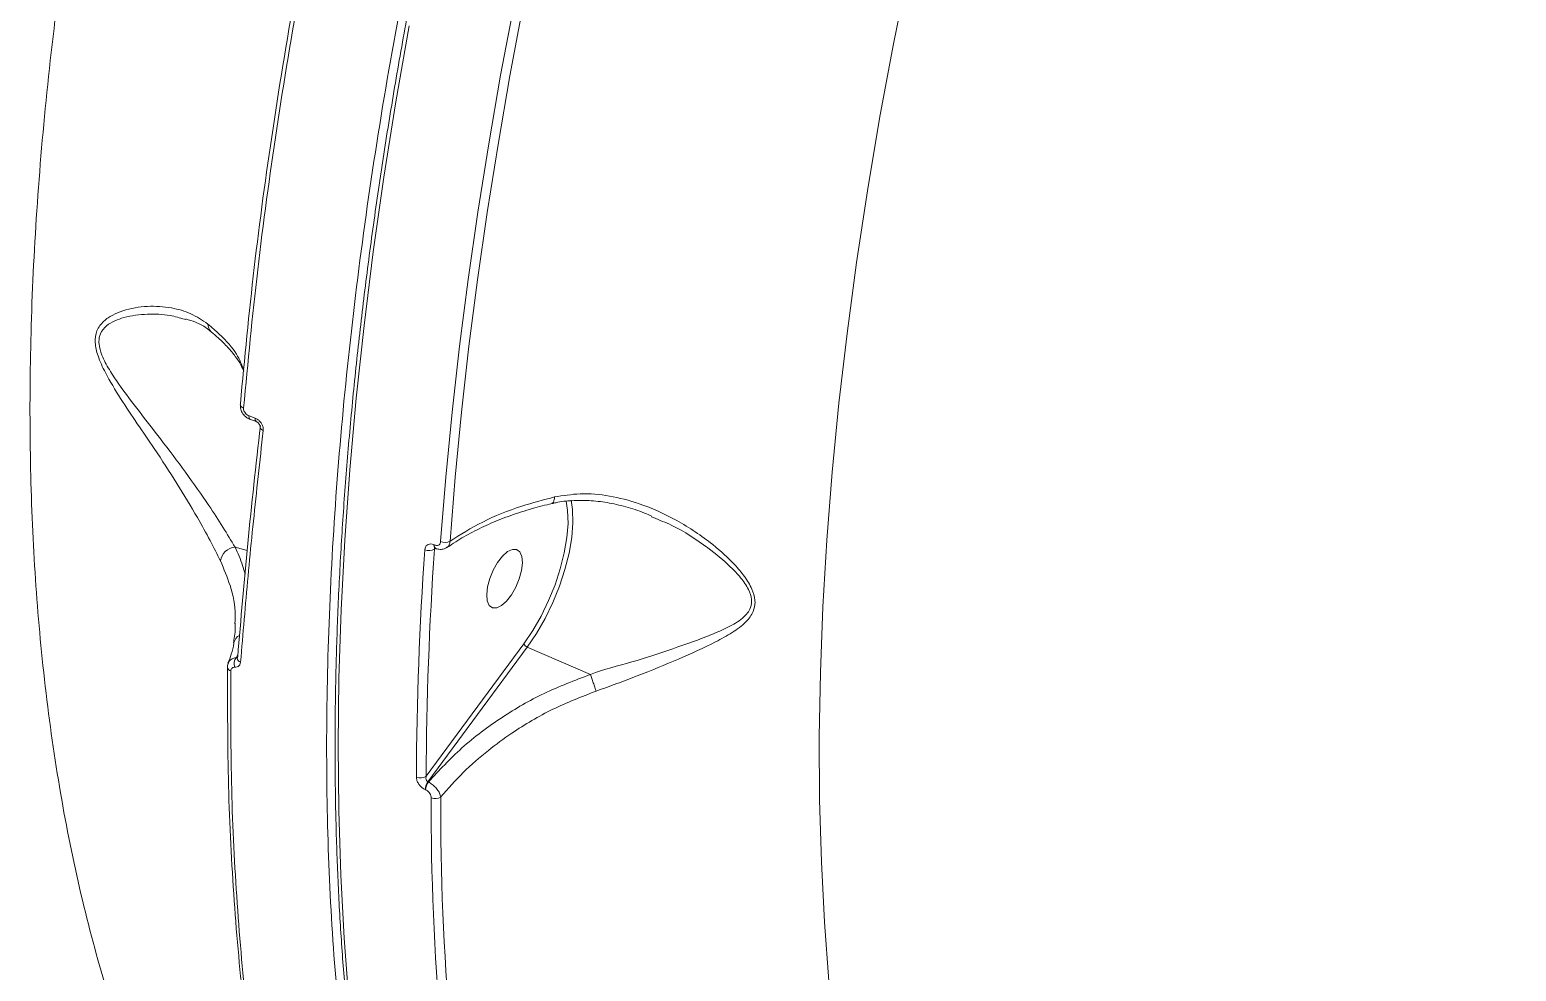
# Model space of a CAD drawing. Header units: millimetres. Extents: x -7151 to 6134, y -5040 to 5562.
# Drawn here: x -1513 to -1301.5, y 2452.3 to 2586.3 of the extents above; entities that cross this region are included whole.
import ezdxf

# ---------------------------------------------------------------- set-up
doc = ezdxf.new("R2010")
doc.units = ezdxf.units.MM
doc.layers.add('DIKOM_ОБЪЕКТ', color=7, linetype='Continuous')

msp = doc.modelspace()

# ---------------------------------------------------------------- linework, layer by layer
at = {"layer": 'DIKOM_ОБЪЕКТ', "color": 7, "linetype": 'Continuous', "lineweight": 15}
for p, q in [((-1490.842, 2545.035), (-1491.012, 2545.079)), ((-1481.832, 2531.323), (-1480.968, 2531.007)), ((-1424.298, 2516.849), (-1424.557, 2516.959)), ((-1455.514, 2512.985), (-1455.469, 2512.965)), ((-1483.83, 2512.639), (-1482.101, 2512.167)), ((-1455.306, 2512.488), (-1455.451, 2512.368)), ((-1455.35, 2512.507), (-1455.304, 2512.487)), ((-1483.856, 2501.71), (-1483.849, 2501.852)), ((-1456.629, 2480.062), (-1442.752, 2498.882)), ((-1442.254, 2498.413), (-1456.387, 2479.246)), ((-1433.269, 2494.522), (-1442.254, 2498.413)), ((-1483.425, 2497.344), (-1483.669, 2496.903)), ((-1456.387, 2479.246), (-1456.321, 2479.217)), ((-1456.717, 2478.113), (-1456.782, 2478.141))]:
    msp.add_line(p, q, dxfattribs=at)
at = {"layer": 'DIKOM_ОБЪЕКТ', "color": 7, "linetype": 'Continuous', "lineweight": 15, "flags": 128}
for points in [[(-1388.053, 2594.569), (-1390.179, 2584.066), (-1392.113, 2573.654), (-1393.855, 2563.345), (-1395.402, 2553.146), (-1396.754, 2543.067), (-1397.908, 2533.119), (-1398.865, 2523.309), (-1399.622, 2513.648), (-1400.18, 2504.144), (-1400.538, 2494.806), (-1400.695, 2485.643), (-1400.651, 2476.663), (-1400.407, 2467.874), (-1399.962, 2459.286), (-1399.318, 2450.905)], [(-1454.58, 2513.435), (-1453.841, 2522.588), (-1452.941, 2531.862), (-1451.879, 2541.25), (-1450.657, 2550.745), (-1449.275, 2560.34), (-1447.735, 2570.03), (-1446.037, 2579.808), (-1444.183, 2589.666)], [(-1442.862, 2589.547), (-1444.713, 2579.711), (-1446.407, 2569.954), (-1447.944, 2560.286), (-1449.322, 2550.711), (-1450.542, 2541.237), (-1451.601, 2531.871), (-1452.499, 2522.617), (-1453.236, 2513.484)], [(-1459.059, 2586.828), (-1460.951, 2576.005), (-1462.649, 2565.288), (-1464.154, 2554.688), (-1465.463, 2544.213), (-1466.576, 2533.871), (-1467.49, 2523.672), (-1468.207, 2513.624), (-1468.724, 2503.735), (-1469.043, 2494.014), (-1469.161, 2484.469), (-1469.08, 2475.109), (-1468.799, 2465.94), (-1468.319, 2456.971), (-1467.639, 2448.209)], [(-1482.612, 2532.447), (-1482.735, 2532.503), (-1482.844, 2532.569), (-1482.935, 2532.642), (-1483.006, 2532.721), (-1483.056, 2532.803), (-1483.083, 2532.888), (-1483.086, 2532.972), (-1483.066, 2533.054)], [(-1479.81, 2529.242), (-1479.944, 2529.31), (-1480.058, 2529.388), (-1480.151, 2529.474), (-1480.219, 2529.565), (-1480.261, 2529.66), (-1480.276, 2529.756), (-1480.273, 2529.803)], [(-1442.752, 2498.882), (-1441.471, 2500.776), (-1440.283, 2502.842), (-1439.217, 2505.033), (-1438.297, 2507.297), (-1437.546, 2509.581), (-1436.979, 2511.833), (-1436.612, 2513.999), (-1436.451, 2516.028), (-1436.502, 2517.874), (-1436.694, 2519.19)], [(-1436.003, 2519.337), (-1435.809, 2517.999), (-1435.756, 2516.096), (-1435.922, 2514.003), (-1436.301, 2511.769), (-1436.885, 2509.447), (-1437.66, 2507.091), (-1438.609, 2504.756), (-1439.708, 2502.497), (-1440.933, 2500.366), (-1442.254, 2498.413)], [(-1445.767, 2511.364), (-1446.466, 2510.466), (-1447.086, 2509.381), (-1447.576, 2508.198), (-1447.895, 2507.013), (-1448.019, 2505.922), (-1447.937, 2505.012), (-1447.656, 2504.358), (-1447.199, 2504.013), (-1446.602, 2504.005), (-1445.915, 2504.334), (-1445.192, 2504.973), (-1444.492, 2505.872), (-1443.872, 2506.956), (-1443.383, 2508.139), (-1443.063, 2509.324), (-1442.939, 2510.416), (-1443.021, 2511.326), (-1443.302, 2511.979), (-1443.759, 2512.324), (-1444.356, 2512.333), (-1445.044, 2512.004), (-1445.767, 2511.364)], [(-1483.506, 2496.873), (-1483.494, 2496.937), (-1483.452, 2497.04)], [(-1484.917, 2495.56), (-1484.915, 2495.595), (-1484.895, 2495.69)]]:
    msp.add_lwpolyline(points, dxfattribs=at)
at = {"layer": 'DIKOM_ОБЪЕКТ', "color": 7, "linetype": 'Continuous', "lineweight": 15}
for centre, radius, start, end in [((-1486.224, 2544.397), 1.482, 179.90504, 228.40512), ((-1481.367, 2531.207), 0.48, 166.08043, 233.469), ((-1480.504, 2530.892), 0.478, 166.08304, 234.03601), ((-1455.073, 2512.87), 0.456, 165.40164, 232.96744), ((-1455.025, 2512.85), 0.458, 165.48725, 232.40881), ((-1453.958, 2514.838), 1.534, 246.10577, 298.08152), ((-1483.673, 2510.393), 2.251, 94.02352, 172.39687), ((-965.038, 2478.135), 492.984, 176.02816, 179.79496), ((-1456.225, 2513.636), 1.486, 245.6393, 301.403), ((-964.793, 2478.302), 491.839, 176.02836, 179.79498), ((-1482.538, 2498.77), 1.475, 116.68523, 168.66205), ((-1441.913, 2499.274), 0.926, 205.06002, 248.38742), ((-1482.538, 2496.047), 1.419, 142.86435, 200.47133), ((-1482.872, 2496.874), 0.634, 180.0692, 254.53196), ((-1484.306, 2495.624), 0.615, 185.98875, 256.91598), ((-1457.462, 2481.165), 1.383, 246.25157, 307.05405), ((-1454.764, 2478.042), 2.021, 143.43217, 177.17871), ((-1454.698, 2478.013), 2.021, 143.44918, 177.18363), ((-1108.584, 2475.009), 347.329, 179.67694, 190.6052), ((-1455.351, 2478.259), 1.405, 246.71994, 304.26316), ((-1108.013, 2475.141), 346.553, 179.67656, 190.60511)]:
    msp.add_arc(centre, radius, start, end, dxfattribs=at)
for points, knots in [([(-1428.268, 2337.902), (-1428.288, 2337.92), (-1430.953, 2340.396), (-1435.703, 2346.406), (-1442.44, 2355.945), (-1448.43, 2366.717), (-1453.747, 2378.541), (-1458.368, 2391.423), (-1462.292, 2405.302), (-1465.502, 2420.114), (-1467.981, 2435.792), (-1469.714, 2452.294), (-1470.683, 2469.609), (-1470.903, 2487.692), (-1470.379, 2506.481), (-1469.115, 2525.886), (-1467.115, 2545.818), (-1464.379, 2566.22), (-1460.897, 2587.067), (-1456.69, 2608.315), (-1451.776, 2629.895), (-1446.18, 2651.705), (-1439.928, 2673.645), (-1433.031, 2695.647), (-1425.49, 2717.676), (-1417.33, 2739.693), (-1408.58, 2761.631), (-1399.284, 2783.388), (-1389.484, 2804.862), (-1379.683, 2824.997), (-1369.965, 2843.827), (-1360.407, 2861.4), (-1350.531, 2878.64), (-1340.381, 2895.469), (-1330.051, 2911.741), (-1319.564, 2927.414), (-1310.064, 2940.943), (-1304.002, 2949.122), (-1301.532, 2952.455)], [0, 0, 0, 0, 0.0002169, 0.0300512, 0.0598378, 0.0895308, 0.1192237, 0.1490104, 0.1788447, 0.2086791, 0.2384656, 0.2681586, 0.2978513, 0.3276374, 0.3574714, 0.3873053, 0.4170915, 0.4467843, 0.476477, 0.5062637, 0.5360977, 0.565932, 0.5957182, 0.6254114, 0.655104, 0.6848907, 0.7147246, 0.7445589, 0.7743451, 0.8040381, 0.829572, 0.8552417, 0.8809418, 0.9066416, 0.9323112, 0.9574958, 0.9826808, 1, 1, 1, 1]), ([(-1471.028, 2393.843), (-1471.304, 2394.101), (-1473.795, 2396.43), (-1478.108, 2401.644), (-1483.91, 2409.53), (-1489.395, 2418.641), (-1494.52, 2428.929), (-1499.185, 2440.49), (-1503.247, 2453.064), (-1506.661, 2466.654), (-1509.39, 2481.239), (-1511.348, 2496.337), (-1512.566, 2511.851), (-1513.09, 2527.682), (-1512.938, 2544.258), (-1512.076, 2561.556), (-1510.486, 2579.53), (-1508.151, 2598.184), (-1505.043, 2617.47), (-1501.129, 2637.436), (-1496.445, 2657.79), (-1491.113, 2678.045), (-1485.223, 2698.025), (-1478.852, 2717.655), (-1471.833, 2737.487), (-1464.169, 2757.462), (-1455.876, 2777.513), (-1447.193, 2797.084), (-1438.177, 2816.124), (-1428.884, 2834.595), (-1419.116, 2852.913), (-1408.883, 2870.999), (-1398.234, 2888.841), (-1390.876, 2900.309), (-1387.198, 2906.04)], [0, 0, 0, 0, 0.0036233, 0.0326776, 0.0620208, 0.0913641, 0.1238026, 0.1562659, 0.1887039, 0.2220981, 0.25552, 0.2889138, 0.3203316, 0.3517729, 0.3831904, 0.4155146, 0.4478649, 0.4801889, 0.5136824, 0.5471757, 0.5811499, 0.6151243, 0.6470336, 0.6789682, 0.7108777, 0.7437173, 0.7765833, 0.8094235, 0.8407557, 0.8721105, 0.9034431, 0.9356206, 0.9678225, 1, 1, 1, 1]), ([(-1374.061, 2833.154), (-1374.974, 2831.371), (-1377.62, 2826.201), (-1381.917, 2817.57), (-1386.914, 2807.241), (-1391.792, 2796.832), (-1396.551, 2786.352), (-1401.186, 2775.811), (-1405.695, 2765.214), (-1410.073, 2754.571), (-1414.317, 2743.889), (-1418.425, 2733.176), (-1422.392, 2722.441), (-1426.217, 2711.692), (-1429.896, 2700.935), (-1433.427, 2690.181), (-1436.806, 2679.436), (-1440.031, 2668.709), (-1443.1, 2658.007), (-1446.011, 2647.34), (-1448.761, 2636.714), (-1451.349, 2626.138), (-1453.771, 2615.62), (-1456.027, 2605.167), (-1458.115, 2594.788), (-1460.033, 2584.49), (-1461.78, 2574.281), (-1463.354, 2564.168), (-1464.754, 2554.16), (-1465.979, 2544.263), (-1467.028, 2534.486), (-1467.901, 2524.835), (-1468.596, 2515.317), (-1469.114, 2505.941), (-1469.452, 2496.712), (-1469.613, 2487.638), (-1469.594, 2478.725), (-1469.397, 2469.981), (-1469.021, 2461.411), (-1468.466, 2453.022), (-1467.733, 2444.821), (-1466.823, 2436.813), (-1465.735, 2429.005), (-1464.47, 2421.402), (-1463.03, 2414.011), (-1461.415, 2406.836), (-1459.627, 2399.883), (-1457.667, 2393.158), (-1455.535, 2386.666), (-1453.235, 2380.411), (-1450.766, 2374.399), (-1448.132, 2368.634), (-1445.333, 2363.121), (-1442.373, 2357.864), (-1439.253, 2352.867), (-1435.978, 2348.132), (-1432.542, 2343.677), (-1429.454, 2340.013), (-1427.452, 2337.947), (-1426.703, 2337.173)], [0, 0, 0, 0, 0.00937444, 0.02718625, 0.04499818, 0.06281039, 0.08062225, 0.09843409, 0.11624579, 0.13405768, 0.15186979, 0.16968175, 0.1874938, 0.20530598, 0.2231183, 0.24093061, 0.25874323, 0.27655593, 0.29436924, 0.31218236, 0.32999628, 0.34781011, 0.36562431, 0.383439, 0.40125441, 0.41906987, 0.43688584, 0.45470265, 0.47251981, 0.49033753, 0.50815579, 0.52597515, 0.54379502, 0.56161545, 0.57943694, 0.59725913, 0.61508231, 0.6329064, 0.65073133, 0.66855701, 0.68638387, 0.70421128, 0.72203979, 0.73986893, 0.75769877, 0.77552899, 0.79335954, 0.81119001, 0.82901971, 0.84684853, 0.86467568, 0.88250068, 0.90032246, 0.91813986, 0.93595241, 0.9537585, 0.97155727, 0.98934783, 1, 1, 1, 1]), ([(-1483.066, 2533.054), (-1482.459, 2539.48), (-1481.244, 2552.333), (-1478.512, 2572.312), (-1475.166, 2592.731), (-1472.331, 2606.698), (-1470.913, 2613.681)], [0, 0, 0, 0, 0.2484765, 0.4969513, 0.7484762, 1, 1, 1, 1]), ([(-1470.44, 2613.192), (-1471.843, 2606.283), (-1474.649, 2592.465), (-1478, 2572.091), (-1480.761, 2551.993), (-1481.995, 2538.962), (-1482.612, 2532.447)], [0, 0, 0, 0, 0.2484767, 0.496954, 0.7484782, 1, 1, 1, 1]), ([(-1485.904, 2510.691), (-1486.375, 2511.632), (-1487.318, 2513.517), (-1489.38, 2517.255), (-1492.044, 2521.652), (-1494.968, 2526.18), (-1497.734, 2530.205), (-1500.143, 2533.776), (-1502.082, 2537.013), (-1503.355, 2539.708), (-1503.84, 2541.798), (-1503.564, 2543.579), (-1502.574, 2544.855), (-1501.257, 2545.733), (-1499.153, 2546.567), (-1496.272, 2547.055), (-1492.966, 2546.806), (-1490.058, 2546), (-1488.49, 2544.933), (-1487.706, 2544.4)], [0, 0, 0, 0, 0.0638287, 0.1277682, 0.2158803, 0.3041184, 0.3656053, 0.4271878, 0.488253, 0.5268741, 0.5576009, 0.5885666, 0.6243076, 0.6585512, 0.6928967, 0.7748896, 0.8569901, 0.9285281, 1, 1, 1, 1]), ([(-1491.012, 2545.079), (-1491.691, 2545.28), (-1493.363, 2545.775), (-1496.316, 2545.865), (-1499.003, 2545.563), (-1500.948, 2544.902), (-1502.16, 2544.212), (-1503.014, 2543.216), (-1503.216, 2542.205), (-1503.168, 2541.178), (-1502.777, 2539.804), (-1501.73, 2537.871), (-1499.928, 2535.184), (-1497.427, 2531.912), (-1494.182, 2527.74), (-1490.788, 2523.245), (-1487.822, 2519.02), (-1485.471, 2515.401), (-1484.382, 2513.567), (-1483.83, 2512.639)], [0, 0, 0, 0, 0.0572345, 0.1408212, 0.2257434, 0.260075, 0.2949626, 0.3307244, 0.3555885, 0.3619397, 0.3931617, 0.4330546, 0.4746183, 0.5567526, 0.6402759, 0.7444158, 0.8508436, 0.9245291, 1, 1, 1, 1]), ([(-1490.835, 2545.126), (-1490.365, 2544.986), (-1489.316, 2544.673), (-1488.127, 2544.05), (-1487.448, 2543.477), (-1487.22, 2543.284)], [0, 0, 0, 0, 0.3504581, 0.7813594, 1, 1, 1, 1]), ([(-1487.706, 2544.4), (-1487.143, 2543.92), (-1485.451, 2542.481), (-1483.492, 2540.242), (-1482.868, 2538.585), (-1482.581, 2537.824)], [0, 0, 0, 0, 0.2123828, 0.6381113, 1, 1, 1, 1]), ([(-1487.224, 2543.275), (-1486.876, 2542.99), (-1485.969, 2542.246), (-1484.814, 2541.075), (-1483.743, 2539.786), (-1482.991, 2538.637), (-1482.718, 2537.977), (-1482.596, 2537.681)], [0, 0, 0, 0, 0.1397369, 0.364995, 0.5904336, 0.8162127, 1, 1, 1, 1]), ([(-1483.068, 2532.965), (-1483.075, 2532.787), (-1483.091, 2532.382), (-1482.83, 2531.76), (-1482.361, 2531.203), (-1481.924, 2530.905), (-1481.671, 2530.833), (-1481.65, 2530.827)], [0, 0, 0, 0, 0.1974998, 0.4485365, 0.7077221, 0.9750994, 1, 1, 1, 1]), ([(-1482.612, 2532.447), (-1482.613, 2532.382), (-1482.615, 2532.229), (-1482.537, 2531.967), (-1482.367, 2531.691), (-1482.121, 2531.455), (-1481.928, 2531.367), (-1481.832, 2531.323)], [0, 0, 0, 0, 0.1487656, 0.3487686, 0.5573332, 0.7789879, 1, 1, 1, 1]), ([(-1483.452, 2497.04), (-1483.001, 2502.37), (-1482.096, 2513.046), (-1480.848, 2524.303), (-1480.223, 2529.938)], [0, 0, 0, 0, 0.4993612, 1, 1, 1, 1]), ([(-1481.652, 2530.822), (-1481.449, 2530.748), (-1481.16, 2530.643), (-1480.873, 2530.537), (-1480.787, 2530.505)], [0, 0, 0, 0, 0.7000636, 1, 1, 1, 1]), ([(-1480.968, 2531.007), (-1480.829, 2530.943), (-1480.551, 2530.814), (-1480.192, 2530.467), (-1479.937, 2530.057), (-1479.799, 2529.629), (-1479.807, 2529.368), (-1479.81, 2529.242)], [0, 0, 0, 0, 0.2064309, 0.4133125, 0.6141701, 0.813473, 1, 1, 1, 1]), ([(-1480.784, 2530.503), (-1480.778, 2530.501), (-1480.742, 2530.491), (-1480.646, 2530.439), (-1480.524, 2530.341), (-1480.415, 2530.217), (-1480.333, 2530.079), (-1480.284, 2529.945), (-1480.27, 2529.841), (-1480.274, 2529.813), (-1480.275, 2529.801)], [0, 0, 0, 0, 0.0305001, 0.1831569, 0.3137957, 0.4467165, 0.581158, 0.7159085, 0.8757663, 1, 1, 1, 1]), ([(-1479.81, 2529.242), (-1479.873, 2528.696), (-1480.185, 2525.966), (-1480.952, 2518.986), (-1482.019, 2508.443), (-1482.7, 2500.325), (-1483.041, 2496.262)], [0, 0, 0, 0, 0.0480636, 0.2403217, 0.6198803, 1, 1, 1, 1]), ([(-1453.236, 2513.484), (-1451.744, 2514.428), (-1448.717, 2516.343), (-1443.594, 2518.419), (-1439.944, 2519.371), (-1438.365, 2519.783)], [0, 0, 0, 0, 0.3558601, 0.7214844, 1, 1, 1, 1]), ([(-1438.365, 2519.783), (-1438.367, 2519.75), (-1438.374, 2519.623), (-1438.412, 2519.345), (-1438.52, 2519.021), (-1438.664, 2518.942), (-1438.735, 2518.903)], [0, 0, 0, 0, 0.0670786, 0.2625857, 0.63707, 1, 1, 1, 1]), ([(-1438.715, 2518.842), (-1438.541, 2518.889), (-1437.618, 2519.134), (-1435.856, 2519.295), (-1433.414, 2519.316), (-1430.848, 2519.021), (-1428.21, 2518.417), (-1426.079, 2517.741), (-1424.867, 2517.198), (-1424.523, 2517.044)], [0, 0, 0, 0, 0.0372719, 0.1977317, 0.3676226, 0.5465252, 0.7327711, 0.924198, 1, 1, 1, 1]), ([(-1438.365, 2519.783), (-1437.16, 2519.979), (-1434.572, 2520.399), (-1430.505, 2520.02), (-1425.845, 2518.815), (-1420.84, 2516.539), (-1416.276, 2513.495), (-1413.144, 2510.675), (-1411.307, 2508.499), (-1410.256, 2506.804), (-1409.878, 2505.525), (-1409.822, 2504.45), (-1410.062, 2503.299), (-1411.195, 2501.825), (-1413.075, 2500.449), (-1416.23, 2498.699), (-1420.71, 2496.684), (-1425.528, 2494.723), (-1429.505, 2493.201), (-1431.476, 2492.498), (-1432.467, 2492.145)], [0, 0, 0, 0, 0.0590569, 0.1267718, 0.1965288, 0.2899973, 0.3861953, 0.4527722, 0.4864336, 0.520907, 0.5489124, 0.5542505, 0.5800466, 0.6152111, 0.6617352, 0.709493, 0.8061405, 0.9056034, 0.9525523, 1, 1, 1, 1]), ([(-1453.632, 2512.587), (-1453.235, 2512.868), (-1452.135, 2513.647), (-1450.059, 2514.807), (-1447.444, 2516.064), (-1444.596, 2517.182), (-1441.688, 2518.134), (-1439.663, 2518.628), (-1438.712, 2518.86)], [0, 0, 0, 0, 0.10237706, 0.28365828, 0.4664428, 0.65059619, 0.83579615, 1, 1, 1, 1]), ([(-1433.267, 2494.52), (-1433.267, 2494.52), (-1431.356, 2495.285), (-1427.239, 2496.231), (-1421.459, 2498.198), (-1416.927, 2499.805), (-1413.649, 2501.195), (-1411.743, 2502.331), (-1410.547, 2503.59), (-1410.298, 2504.624), (-1410.362, 2505.59), (-1410.776, 2506.77), (-1411.861, 2508.325), (-1413.779, 2510.349), (-1416.995, 2512.961), (-1420.687, 2515.403), (-1423.425, 2516.499), (-1424.298, 2516.849)], [0, 0, 0, 0, 0.00002652, 0.12754666, 0.26014069, 0.39278729, 0.45519646, 0.51730016, 0.56162405, 0.59312578, 0.59963012, 0.63423179, 0.67824754, 0.72257728, 0.81154782, 0.93995148, 1, 1, 1, 1]), ([(-1456.838, 2512.283), (-1456.815, 2512.416), (-1456.768, 2512.682), (-1456.529, 2512.961), (-1456.195, 2513.105), (-1455.836, 2513.103), (-1455.606, 2513.018), (-1455.514, 2512.985)], [0, 0, 0, 0, 0.21503852, 0.42995709, 0.64473318, 0.85916622, 1, 1, 1, 1]), ([(-1455.469, 2512.965), (-1455.407, 2512.943), (-1455.251, 2512.886), (-1455.011, 2512.885), (-1454.788, 2512.981), (-1454.628, 2513.168), (-1454.596, 2513.346), (-1454.58, 2513.435)], [0, 0, 0, 0, 0.1423489, 0.3570603, 0.5715903, 0.7857237, 1, 1, 1, 1]), ([(-1453.236, 2513.484), (-1453.268, 2513.313), (-1453.332, 2512.97), (-1453.507, 2512.685), (-1453.652, 2512.625), (-1453.653, 2512.625)], [0, 0, 0, 0, 0.498537, 0.9966826, 1, 1, 1, 1]), ([(-1483.849, 2501.852), (-1483.822, 2502.223), (-1483.696, 2503.985), (-1484.337, 2506.971), (-1485.414, 2509.527), (-1485.904, 2510.691)], [0, 0, 0, 0, 0.1266468, 0.602233, 1, 1, 1, 1]), ([(-1483.83, 2512.639), (-1483.432, 2511.78), (-1482.841, 2510.508), (-1482.51, 2509.219), (-1482.402, 2508.8)], [0, 0, 0, 0, 0.675338, 1, 1, 1, 1]), ([(-1455.394, 2512.522), (-1455.401, 2512.514), (-1455.435, 2512.476), (-1455.444, 2512.416), (-1455.451, 2512.368)], [0, 0, 0, 0, 0.1952998, 1, 1, 1, 1]), ([(-1455.449, 2512.535), (-1455.446, 2512.537), (-1455.441, 2512.541), (-1455.372, 2512.514), (-1455.346, 2512.503)], [0, 0, 0, 0, 0.62738785, 1, 1, 1, 1]), ([(-1455.306, 2512.488), (-1455.305, 2512.488), (-1455.109, 2512.365), (-1454.67, 2512.312), (-1454.094, 2512.353), (-1453.807, 2512.545), (-1453.688, 2512.624)], [0, 0, 0, 0, 0.0012782, 0.394266, 0.7497299, 1, 1, 1, 1]), ([(-1483.834, 2501.833), (-1483.831, 2501.792), (-1483.776, 2500.973), (-1483.844, 2500.045), (-1484.032, 2499.173), (-1484.056, 2499.059)], [0, 0, 0, 0, 0.0432614, 0.8746663, 1, 1, 1, 1]), ([(-1483.987, 2499.061), (-1483.992, 2499.027), (-1484.076, 2498.435), (-1484.31, 2497.473), (-1484.666, 2496.553), (-1484.831, 2496.126)], [0, 0, 0, 0, 0.0311913, 0.5508511, 1, 1, 1, 1]), ([(-1484.787, 2496.108), (-1484.835, 2496.007), (-1484.917, 2495.833), (-1484.902, 2495.641), (-1484.896, 2495.56)], [0, 0, 0, 0, 0.5799713, 1, 1, 1, 1]), ([(-1484.797, 2496.112), (-1484.791, 2496.141), (-1484.751, 2496.342), (-1484.479, 2496.615), (-1484.082, 2496.844), (-1483.78, 2496.887), (-1483.669, 2496.903)], [0, 0, 0, 0, 0.0609996, 0.4231056, 0.7890983, 1, 1, 1, 1]), ([(-1483.041, 2496.262), (-1483.065, 2496.141), (-1483.114, 2495.897), (-1483.359, 2495.655), (-1483.63, 2495.556), (-1483.815, 2495.552), (-1483.867, 2495.55)], [0, 0, 0, 0, 0.292748, 0.584941, 0.8819753, 1, 1, 1, 1]), ([(-1483.669, 2496.903), (-1483.655, 2496.898), (-1483.606, 2496.881), (-1483.533, 2496.879), (-1483.496, 2496.921), (-1483.478, 2496.94)], [0, 0, 0, 0, 0.17627329, 0.60956041, 1, 1, 1, 1]), ([(-1480.422, 2432.022), (-1481.161, 2436.9), (-1482.641, 2446.655), (-1484.044, 2462.276), (-1484.892, 2478.544), (-1484.894, 2489.975), (-1484.895, 2495.69)], [0, 0, 0, 0, 0.2486167, 0.4972309, 0.7486152, 1, 1, 1, 1]), ([(-1484.445, 2495.025), (-1484.445, 2489.363), (-1484.446, 2478.039), (-1483.613, 2461.794), (-1482.216, 2446.077), (-1480.721, 2436.195), (-1479.974, 2431.254)], [0, 0, 0, 0, 0.2486159, 0.4972336, 0.7486164, 1, 1, 1, 1]), ([(-1483.867, 2495.55), (-1483.926, 2495.548), (-1484.073, 2495.541), (-1484.264, 2495.45), (-1484.413, 2495.275), (-1484.434, 2495.108), (-1484.445, 2495.025)], [0, 0, 0, 0, 0.1834684, 0.4626491, 0.7309259, 1, 1, 1, 1]), ([(-1456.321, 2479.217), (-1454.785, 2480.871), (-1451.673, 2484.223), (-1446.049, 2488.425), (-1439.906, 2492.003), (-1435.499, 2493.675), (-1433.269, 2494.522)], [0, 0, 0, 0, 0.2516551, 0.5098673, 0.7518761, 1, 1, 1, 1]), ([(-1433.269, 2494.522), (-1433.268, 2494.522), (-1433.268, 2494.521), (-1433.267, 2494.521), (-1433.267, 2494.52), (-1433.267, 2494.52)], [0, 0, 0, 0, 0.5223363, 0.8835653, 1, 1, 1, 1]), ([(-1433.267, 2494.52), (-1433.202, 2494.339), (-1433.071, 2493.977), (-1432.849, 2493.328), (-1432.663, 2492.764), (-1432.538, 2492.375), (-1432.485, 2492.204), (-1432.467, 2492.145)], [0, 0, 0, 0, 0.2487882, 0.4975584, 0.7463633, 0.912652, 1, 1, 1, 1]), ([(-1432.467, 2492.145), (-1434.54, 2491.337), (-1438.738, 2489.7), (-1443.801, 2486.705), (-1448.006, 2483.622), (-1451.453, 2480.61), (-1453.52, 2478.273), (-1454.56, 2477.097)], [0, 0, 0, 0, 0.2398767, 0.4858771, 0.6394171, 0.8185469, 1, 1, 1, 1]), ([(-1456.782, 2478.141), (-1456.854, 2478.176), (-1457.066, 2478.279), (-1457.411, 2478.555), (-1457.746, 2478.975), (-1457.976, 2479.452), (-1458.005, 2479.751), (-1458.019, 2479.9)], [0, 0, 0, 0, 0.1083542, 0.3203892, 0.5430744, 0.7714966, 1, 1, 1, 1]), ([(-1456.629, 2480.062), (-1456.644, 2479.986), (-1456.674, 2479.837), (-1456.653, 2479.611), (-1456.586, 2479.43), (-1456.509, 2479.331), (-1456.446, 2479.276), (-1456.411, 2479.258), (-1456.387, 2479.246)], [0, 0, 0, 0, 0.2552487, 0.498934, 0.7168045, 0.8616742, 0.9069284, 1, 1, 1, 1]), ([(-1456.321, 2479.217), (-1456.227, 2479.168), (-1455.955, 2479.026), (-1455.501, 2478.678), (-1455.035, 2478.17), (-1454.683, 2477.607), (-1454.601, 2477.267), (-1454.56, 2477.097)], [0, 0, 0, 0, 0.1132075, 0.325883, 0.5479829, 0.775445, 1, 1, 1, 1]), ([(-1455.907, 2476.968), (-1455.916, 2477.065), (-1455.936, 2477.259), (-1456.086, 2477.57), (-1456.305, 2477.843), (-1456.529, 2478.022), (-1456.668, 2478.089), (-1456.717, 2478.113)], [0, 0, 0, 0, 0.2287582, 0.4578744, 0.6785401, 0.8884502, 1, 1, 1, 1])]:
    msp.add_open_spline(points, degree=3, knots=knots, dxfattribs=at)

doc.saveas('drawing.dxf')
